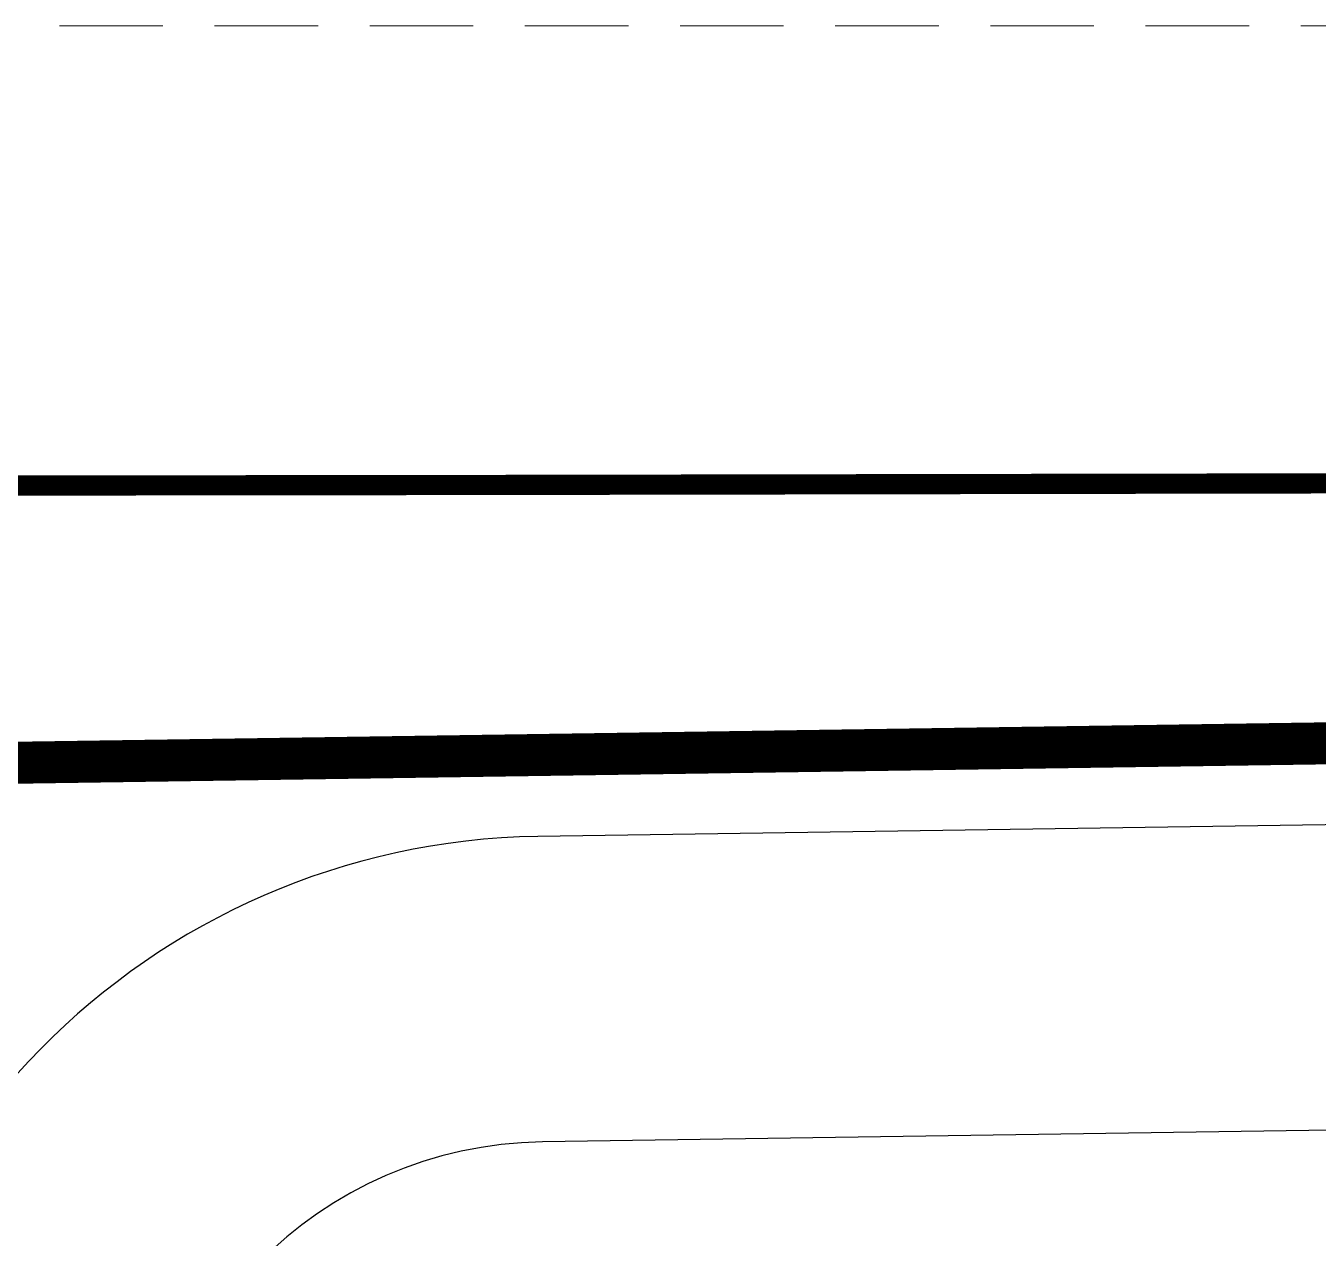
# Model space of a CAD drawing. Header units: centimetres. Extents: x 405564 to 502064, y 46284 to 60634.
# Drawn here: x 442177 to 445350, y 57657 to 60634 of the extents above; entities that cross this region are included whole.
import ezdxf
from ezdxf.xclip import XClip

# ---------------------------------------------------------------- set-up
doc = ezdxf.new("R2010")
doc.units = ezdxf.units.CM
doc.header["$XCLIPFRAME"] = 0
for name, pattern in [('BORDER', [1.75, 0.5, -0.25, 0.5, -0.25, 0, -0.25]), ('DASHED', [19.05, 12.7, -6.35]), ('HIDDEN', [9.525, 6.35, -3.175])]:
    doc.linetypes.add(name, pattern=pattern)
doc.layers.get('0').update_dxf_attribs({"color": 8, "lineweight": 9})
for name, color, linetype, lineweight in [('---___EB_draft00_parselsiniri', 8, 'BORDER', 9), ('0-KRCN-MİMARİ-220526', 8, 'Continuous', 9), ('HH_KALDIRIM', 8, 'Continuous', 0), ('IMAR_ADA', 8, 'Continuous', 0)]:
    doc.layers.add(name, color=color, linetype=linetype, lineweight=lineweight)
doc.layers.add('AS_GOR_YAKIN1', color=8, linetype='Continuous')
doc.layers.add('AS_PYZ_YOL_ARAC', color=8, linetype='Continuous')

# ---------------------------------------------------------------- blocks, each defined once
blk = doc.blocks.new('OPK-site-surrounding-R01')
at = {"layer": '---___EB_draft00_parselsiniri', "linetype": 'HIDDEN', "ltscale": 100}
blk.add_line((-1005.5, 2042.5), (22602, 2392.2), dxfattribs=at)
at = {"layer": 'AS_GOR_YAKIN1', "linetype": 'Continuous', "ltscale": 500, "const_width": 100, "flags": 128}
blk.add_lwpolyline([(-4000, 1998.1), (-32268, 1579.4), (-39988.9, 1287), (-40391.2, 643.9), (-30053.9, -21363.8), (-29013.6, -24036.6), (-28344.8, -26825.7), (-25141.8, -45779.7), (-17218.6, -44968.4), (-9377.3, -43572.8), (-3575.9, -42147), (12761.6, -37912.4), (27305.3, -34089.5), (29139.3, -31278.2), (26722.9, -16148.8), (26081.3, -10538.5), (25614, -5150), (25168.1, -8.5), (22602, 2392.2), (-1005.5, 2042.5), (-1870, 2029.7)], dxfattribs=at)
at = {"layer": 'AS_GOR_YAKIN1', "linetype": 'Continuous', "ltscale": 500, "flags": 128}
blk.add_lwpolyline([(26042.6, -9513.8), (25732.4, -5936.7), (25663.8, -5145.7), (25216.2, 15), (22621.4, 2442.5), (-1006.3, 2092.5), (-1840, 2080.1), (-1840, 2151.6), (-2420, 2151.6), (-2420, 2121.6), (-1870, 2121.6), (-1870, -50), (-1840, -50), (-1840, 1981.2), (-1004.8, 1992.5), (22582.6, 2341.9), (25119.9, -31.9), (25564.2, -5154.3), (25632.2, -5939.4), (25944.5, -9540.1)], dxfattribs=at)
at = {"layer": 'AS_PYZ_YOL_ARAC'}
for points in [[(23415.5, -8627.2), (22852.7, -6574.8, -0.414214), (23029.3, -6268.5), (23364.8, -6178.4, 0.33933), (23550, -5937), (23550, 430.1, 0.418558), (21774.1, 2179.9), (234.1, 1860.8, 0.409882), (-1490, 111), (-1490, -2374.6, -0.836517), (-1683.8, -2409.4), (-1881, -1877.4, -0.087065), (-1943.4, -1537.4), (-1946.6, -1127.7)], [(22800, -3450), (22800, 430.1, 0.418558), (21785.2, 1430), (18554.6, 1382.1, 0.087007), (17706.4, 1220.4), (16627.8, 812, -0.090739), (15742.5, 650), (12082.5, 650, -0.076048), (11335, 764.3), (10161.2, 1132.1, 0.079773), (9376.7, 1246.2), (245.2, 1110.9, 0.409882), (-740, 111), (-740, -5306.6, 0.532608), (-326.8, -5584.4), (765.6, -5139.5, -0.096996), (1350.2, -5025), (22550, -5025, 0.414214), (22800, -4775), (22800, -3450)]]:
    blk.add_lwpolyline(points, format="xyb", dxfattribs=at)
at = {"layer": 'HH_KALDIRIM', "lineweight": 0, "const_width": 49.6}
blk.add_lwpolyline([(26815.5, -11395.6), (26498.6, -7663.7), (26260.8, -4812), (26093.6, -2773.6), (25842.1, -118.4), (25740.5, 1027.3, 0.221532), (24997.7, 2311.5, 0.124727), (23804.5, 2763.6), (20904.1, 2761.6), (9307.6, 2741.5), (107.5, 2724), (-7841.4, 2714.2), (-14966.8, 2616.5), (-35673.5, 2313.4), (-39946.2, 2307.3, 0.563243), (-40771.4, 941.5), (-38807.4, -3172.6), (-37033.6, -6982.7), (-35515.5, -10197.1), (-33762.3, -13981.3)], format="xyb", dxfattribs=at)
at = {"layer": 'IMAR_ADA'}
blk.add_line((-32268, 1579.4), (22602, 2392.2), dxfattribs=at)
blk = doc.blocks.new('A$C6A10300A')
at = {"linetype": 'DASHED', "ltscale": 20}
blk.add_lwpolyline([(0, -13500), (31500, -13500), (31500, 0), (0, 0)], close=True, dxfattribs=at)
ref = blk.add_blockref('OPK-site-surrounding-R01', (5135.68, -3851.45))
XClip(ref).set_block_clipping_path([(-5135.679684336, -9648.5463532069), (26364.320315664, 3851.4536467931)])
blk = doc.blocks.new('A$C6A10306C')
ref = blk.add_blockref('OPK-site-surrounding-R01', (5135.68, -3851.45))
XClip(ref).set_block_clipping_path([(-5135.679684336, -9648.5463532069), (26364.320315664, 3851.4536467931)])

msp = doc.modelspace()

# ---------------------------------------------------------------- block references
at = {"layer": '0-KRCN-MİMARİ-220526'}
msp.add_blockref('A$C6A10300A', (438064.1, 60634), dxfattribs=at)

# ---------------------------------------------------------------- next in the draw order: block references
msp.add_blockref('A$C6A10306C', (470564.1, 60634), dxfattribs=at)

doc.saveas('drawing.dxf')
